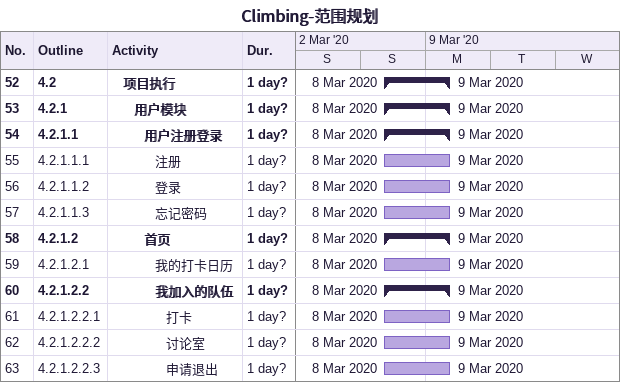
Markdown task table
Climbing-范围规划

| ID | WBS | Task | Duration | Start | Finish |
|---|---|---|---|---|---|
| 52 | 4.2 | **项目执行** | 1d? | 2020-03-08 | 2020-03-09 |
| 53 | 4.2.1 | **用户模块** | 1d? | 2020-03-08 | 2020-03-09 |
| 54 | 4.2.1.1 | **用户注册登录** | 1d? | 2020-03-08 | 2020-03-09 |
| 55 | 4.2.1.1.1 | 注册 | 1d? | 2020-03-08 | 2020-03-09 |
| 56 | 4.2.1.1.2 | 登录 | 1d? | 2020-03-08 | 2020-03-09 |
| 57 | 4.2.1.1.3 | 忘记密码 | 1d? | 2020-03-08 | 2020-03-09 |
| 58 | 4.2.1.2 | **首页** | 1d? | 2020-03-08 | 2020-03-09 |
| 59 | 4.2.1.2.1 | 我的打卡日历 | 1d? | 2020-03-08 | 2020-03-09 |
| 60 | 4.2.1.2.2 | **我加入的队伍** | 1d? | 2020-03-08 | 2020-03-09 |
| 61 | 4.2.1.2.2.1 | 打卡 | 1d? | 2020-03-08 | 2020-03-09 |
| 62 | 4.2.1.2.2.2 | 讨论室 | 1d? | 2020-03-08 | 2020-03-09 |
| 63 | 4.2.1.2.2.3 | 申请退出 | 1d? | 2020-03-08 | 2020-03-09 |
